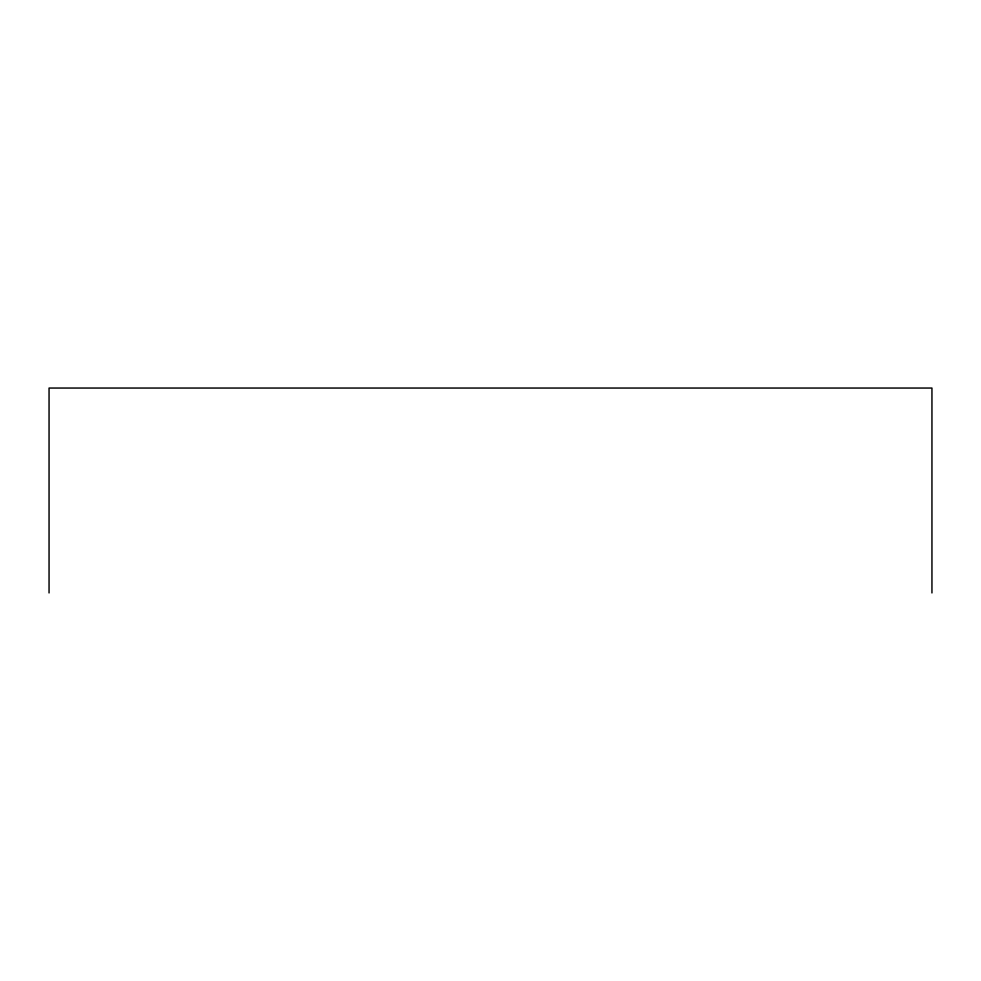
<?xml version="1.0" encoding="UTF-8"?>
<svg xmlns="http://www.w3.org/2000/svg" width="981" height="981" viewBox="0 0 981 981"><rect width="100%" height="100%" fill="white"/><g stroke="black" fill="none" stroke-linecap="round" stroke-linejoin="round"><path stroke-width="1.47" d="M931.95 592.953L931.95 388.047L49.05 388.047L49.05 592.953"/></g></svg>
